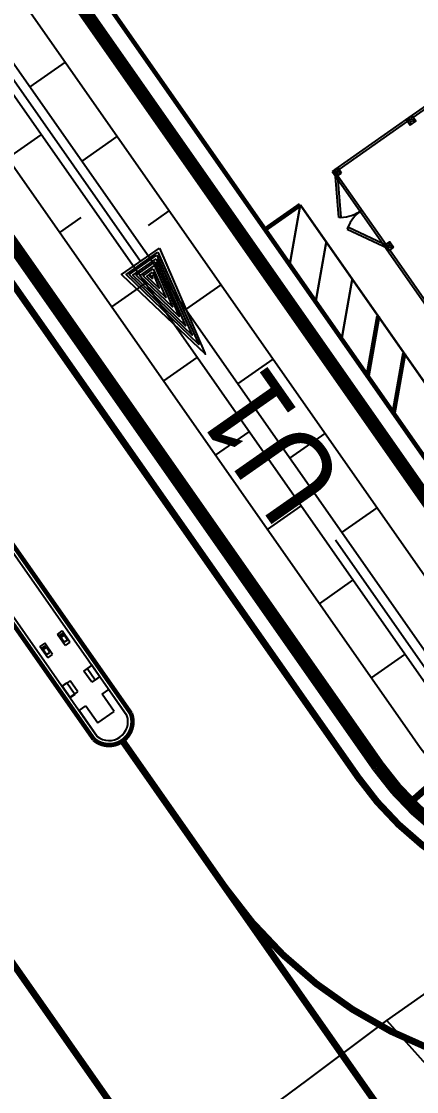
# Model space of a CAD drawing. Header units: millimetres. Extents: x 152904052 to 153933663, y 538271515 to 539240469.
# Drawn here: x 153435995 to 153444720, y 538547821 to 538571438 of the extents above; entities that cross this region are included whole.
import ezdxf
from ezdxf.enums import TextEntityAlignment as Align

# ---------------------------------------------------------------- set-up
doc = ezdxf.new("R2010")
doc.units = ezdxf.units.MM
doc.layers.add('FENC', color=7, linetype='Continuous')
doc.layers.add('SCHM', color=9, linetype='Continuous')
doc.styles.add('IIAC FONT', font='Gulim.ttf')

msp = doc.modelspace()

# ---------------------------------------------------------------- linework, layer by layer
at = {"layer": 'FENC', "color": 8}
for p, q in [((153444556.5, 538569318), (153446194.8, 538570465.2)), ((153444645.9, 538569319.6), (153446161.3, 538570380.7)), ((153442918.2, 538568170.9), (153444556.5, 538569318)), ((153443007.6, 538568172.4), (153444523, 538569233.5)), ((153444556.5, 538569318), (153444494.3, 538569274.5)), ((153444494.3, 538569274.5), (153444580.4, 538569151.6)), ((153442978.9, 538568213.4), (153442856, 538568127.3)), ((153443064.9, 538568090.5), (153442978.9, 538568213.4)), ((153442918.2, 538568170.9), (153442856, 538568127.3)), ((153442856, 538568127.3), (153442942.1, 538568004.5)), ((153442856, 538568127.3), (153442942.1, 538568004.5)), ((153442899.1, 538568065.9), (153444046.2, 538566427.6)), ((153442918.6, 538568100.5), (153442962.6, 538568104.3)), ((153443005.3, 538567109.3), (153442918.6, 538568100.5)), ((153442942.1, 538568004.5), (153443064.9, 538568090.5)), ((153442962.6, 538568104.3), (153443049.3, 538567113.1)), ((153442983, 538568033.2), (153444044.1, 538566517.7)), ((153443049.3, 538567113.1), (153443005.3, 538567109.3)), ((153443202.3, 538566894.7), (153443183.6, 538566854.6)), ((153443183.6, 538566854.6), (153444085.3, 538566434.1)), ((153444104, 538566474.2), (153443202.3, 538566894.7)), ((153444063.9, 538566531.6), (153444126.1, 538566575.1)), ((153444126.1, 538566575.1), (153444212.1, 538566452.2)), ((153444046.2, 538566427.6), (153445193.4, 538564789.3)), ((153444085.3, 538566434.1), (153444104, 538566474.2)), ((153444130.2, 538566394.8), (153445191.3, 538564879.4))]:
    msp.add_line(p, q, dxfattribs=at)
for points in [[(153444580.4, 538569151.6), (153444703.3, 538569237.7), (153444617.2, 538569360.5), (153444494.3, 538569274.5)], [(153444212.1, 538566452.2), (153444089.2, 538566366.2), (153444003.2, 538566489), (153444126.1, 538566575.1)]]:
    msp.add_lwpolyline(points, close=True, dxfattribs=at)
for centre, radius in [((153444531.8, 538569267.9), 9.49), ((153444598.8, 538569256.1), 30), ((153444598.8, 538569256.1), 30), ((153444587, 538569189.1), 9.49), ((153444610.6, 538569323.1), 9.49), ((153444665.8, 538569244.3), 9.49), ((153442893.5, 538568120.7), 9.49), ((153442960.5, 538568108.9), 30), ((153442960.5, 538568108.9), 30), ((153442948.7, 538568041.9), 9.49), ((153442972.3, 538568175.9), 9.49), ((153443027.5, 538568097.1), 9.49), ((153444040.6, 538566482.4), 9.49), ((153444107.6, 538566470.6), 30), ((153444107.6, 538566470.6), 30), ((153444095.8, 538566403.6), 9.49), ((153444119.5, 538566537.6), 9.49), ((153444174.6, 538566458.8), 9.49)]:
    msp.add_circle(centre, radius, dxfattribs=at)
for centre, start, end in [((153443009.4, 538567972), 272.66453, 304.55925), ((153443995.7, 538566563.4), 125.44075, 157.33548)]:
    msp.add_arc(centre, 859.8, start, end, dxfattribs=at)
at = {"layer": 'SCHM'}
for p, q in [((153445893.2, 538556118.7), (153426530.2, 538583771.9)), ((153445565.5, 538555889.3), (153426202.5, 538583542.5)), ((153436957.4, 538570536.6), (153436179.2, 538569991.7)), ((153435694.5, 538568418), (153436431.5, 538568934)), ((153438104.6, 538568898.3), (153437326.4, 538568353.4)), ((153436841.7, 538566779.7), (153437316.8, 538567112.4)), ((153439251.7, 538567260), (153438790.2, 538566936.8)), ((153437988.8, 538565141.4), (153438725.8, 538565657.4)), ((153440398.9, 538565621.7), (153439620.7, 538565076.8)), ((153439136, 538563503.1), (153439872.9, 538564019.1)), ((153441546, 538563983.3), (153440767.8, 538563438.5)), ((153440283.1, 538561864.8), (153441020.1, 538562380.8)), ((153442693.2, 538562345), (153441915, 538561800.1)), ((153441430.3, 538560226.5), (153442167.3, 538560742.5)), ((153443840.3, 538560706.7), (153443062.1, 538560161.8)), ((153442577.5, 538558588.2), (153443314.4, 538559104.2)), ((153436789.5, 538557911.7), (153436895.3, 538557985.8)), ((153436961.5, 538557665.9), (153436789.5, 538557911.7)), ((153436908.7, 538557932.1), (153436839.1, 538557883.3)), ((153436903.1, 538557866), (153436839.1, 538557883.3)), ((153436937.9, 538557890.4), (153436868.3, 538557841.6)), ((153436941.2, 538557737.5), (153436868.3, 538557841.6)), ((153437067.4, 538557740.1), (153436895.3, 538557985.8)), ((153436903.1, 538557866), (153436908.7, 538557932.1)), ((153437010.8, 538557786.2), (153436937.9, 538557890.4)), ((153436509.7, 538557715.8), (153436403.8, 538557641.7)), ((153436575.9, 538557395.9), (153436403.8, 538557641.7)), ((153436449.7, 538557610.7), (153436519.4, 538557659.5)), ((153436513.8, 538557593.4), (153436449.7, 538557610.7)), ((153436478.9, 538557569), (153436548.6, 538557617.8)), ((153436681.8, 538557470), (153436509.7, 538557715.8)), ((153436513.8, 538557593.4), (153436519.4, 538557659.5)), ((153436621.5, 538557513.7), (153436548.6, 538557617.8)), ((153437010.8, 538557786.2), (153436941.2, 538557737.5)), ((153437067.4, 538557740.1), (153436961.5, 538557665.9)), ((153436551.9, 538557464.9), (153436478.9, 538557569)), ((153436551.9, 538557464.9), (153436621.5, 538557513.7)), ((153436575.9, 538557395.9), (153436681.8, 538557470)), ((153443724.6, 538556949.9), (153444461.6, 538557465.9)), ((153437376.7, 538557102.1), (153437550.8, 538557224)), ((153437548, 538557228.1), (153437445.6, 538557156.4)), ((153437623.4, 538556902.5), (153437445.6, 538557156.4)), ((153437725.8, 538556974.2), (153437548, 538557228.1)), ((153437069.6, 538556887), (153436895.5, 538556765.2)), ((153437241.6, 538556641.3), (153437069.6, 538556887)), ((153437548.8, 538556856.4), (153437376.7, 538557102.1)), ((153437722.9, 538556978.3), (153437548.8, 538556856.4)), ((153437623.4, 538556902.5), (153437725.8, 538556974.2)), ((153436892.6, 538556769.3), (153436995, 538556840.9)), ((153437070.4, 538556515.3), (153436892.6, 538556769.3)), ((153437172.8, 538556587), (153436995, 538556840.9)), ((153437067.6, 538556519.4), (153437241.6, 538556641.3)), ((153437776.2, 538556588.3), (153437923.6, 538556691.6)), ((153437923.6, 538556691.6), (153438325.1, 538556118.2)), ((153437172.8, 538556587), (153437070.4, 538556515.3)), ((153438040, 538556211.5), (153437776.2, 538556588.3)), ((153437268.3, 538556232.7), (153437415.8, 538556335.9)), ((153437669.8, 538555659.3), (153437268.3, 538556232.7)), ((153437415.8, 538556335.9), (153437679.6, 538555959.1)), ((153437679.6, 538555959.1), (153438040, 538556211.5))]:
    msp.add_line(p, q, dxfattribs=at)
for points, const_width in [([(153516377.8, 538737720.2), (153499645.1, 538637137.3), (153487684.3, 538628762.3), (153506386.8, 538602052.4), (153445810.6, 538559636.4), (153427681.5, 538585527.4, 0.4141458), (153426288.9, 538585772.8), (153424446.1, 538584482.4, 0.4142136), (153424200.5, 538583089.7), (153443870.2, 538554998.6, 0.4088796), (153452912.1, 538553398.1), (153485721, 538576279.9), (153508667.6, 538588016.3)], 300), ([(153443428.6, 538554757.1, 0.4111623), (153453191.1, 538552983.2)], 150)]:
    msp.add_lwpolyline(points, format="xyb", dxfattribs=dict(at, const_width=const_width))
for points, const_width in [([(153427234.7, 538587037.1), (153445933.3, 538560332.8)], 100), ([(153443460.6, 538554711.8), (153422930.6, 538584031.7)], 150), ([(153442151.6, 538567389.9), (153441373.4, 538566845)], 100), ([(153442151.6, 538567389.9), (153441918.3, 538566066.8)], 50), ([(153442151.6, 538567389.9), (153446711.5, 538560877.7)], 50), ([(153442725.2, 538566570.8), (153442491.9, 538565247.7)], 50), ([(153443298.8, 538565751.6), (153443065.5, 538564428.5)], 50), ([(153443872.3, 538564932.5), (153443639, 538563609.4)], 100), ([(153444445.9, 538564113.3), (153444212.6, 538562790.2)], 100), ([(153438226.9, 538555561.1), (153440717.1, 538552004.7)], 150), ([(153434287, 538552818.8), (153442271.8, 538541415.2)], 150)]:
    msp.add_lwpolyline(points, dxfattribs=dict(at, const_width=const_width))
for points in [[(153445450.3, 538558407.5), (153427152.3, 538584539.8)], [(153425309.4, 538583249.4), (153444629.2, 538555657.9)], [(153433463.2, 538573515.1), (153438623.9, 538566144.9)], [(153442926.5, 538560000.2), (153445724.3, 538556004.5)]]:
    msp.add_lwpolyline(points, dxfattribs=at)
for points, const_width in [([(153428476.4, 538570357.9, 0.7729917), (153427657.3, 538569784.3), (153437595.7, 538555590.9, 0.7729917), (153438414.8, 538556164.5)], 100), ([(153454399.6, 538549865.9), (153446212.7, 538544156.2), (153440487.7, 538552332.4, 0.4136664)], 150)]:
    msp.add_lwpolyline(points, format="xyb", close=True, dxfattribs=dict(at, const_width=const_width))
msp.add_lwpolyline([(153428402.3, 538570289.5, 0.75), (153427747, 538569830.6), (153437669.8, 538555659.3, 0.75), (153438325.1, 538556118.2)], format="xyb", close=True, dxfattribs=at)
for points in [[(153439040.3, 538566436.4), (153440046.4, 538564113.4), (153440058.1, 538564096.6), (153438219.3, 538565836.5), (153438207.6, 538565853.3), (153439040.3, 538566436.4)], [(153439009.4, 538566344.7), (153439912.3, 538564304.8), (153438304.3, 538565851), (153439009.4, 538566344.7)], [(153438982.6, 538566275.9), (153439766.6, 538564513), (153438374.8, 538565850.3), (153438982.6, 538566275.9)], [(153438968.5, 538566196), (153439620.8, 538564721.2), (153438458.1, 538565838.6), (153438968.5, 538566196)], [(153438945, 538566129.5), (153439475, 538564929.4), (153438528.6, 538565837.9), (153438945, 538566129.5)], [(153438930.9, 538566049.5), (153439329.3, 538565137.5), (153438608.5, 538565823.8), (153438930.9, 538566049.5)], [(153438904, 538565980.7), (153439183.5, 538565345.7), (153438682.4, 538565825.5), (153438904, 538565980.7)], [(153438889.9, 538565900.8), (153439037.7, 538565553.9), (153438762.3, 538565811.4), (153438889.9, 538565900.8)], [(153438864.1, 538565837.6), (153438892, 538565762.1), (153438830.5, 538565814.1), (153438864.1, 538565837.6)]]:
    msp.add_lwpolyline(points, close=True, dxfattribs=at)
at = {"layer": 'SCHM', "ltscale": 15, "const_width": 150, "flags": 128}
msp.add_lwpolyline([(153444559.1, 538554182.2), (153445882.1, 538555350.3)], dxfattribs=at)
at = {"layer": 'SCHM'}
for points in [[(153446761.6, 538545668.5, 0), (153446233.6, 538546960.5, 0), (153444062.6, 538549391.5, 0), (153448888.5, 538552779.5, 0), (153450393.5, 538550620.5, 0), (153452911.5, 538549925.5, 0)], [(153326825.6, 538485228.4, 0), (153328917.6, 538488822.4, 0), (153331809.6, 538492146.4, 0), (153337230.6, 538495816.4, 0), (153341118.6, 538497626.4, 0), (153345478.6, 538498944.4, 0), (153350252.6, 538499845.4, 0), (153354843.6, 538500176.4, 0), (153359782.6, 538500003.4, 0), (153365485.6, 538498030.4, 0), (153370822.6, 538499099.4, 0), (153378372.6, 538503589.4, 0), (153380707.6, 538505324.4, 0), (153410198.6, 538526449.5, 0), (153425647.6, 538535748.5, 0), (153442328.6, 538548086.5, 0), (153444062.6, 538549391.5, 0)]]:
    msp.add_polyline3d(points, dxfattribs=at)
msp.add_arc((153449587.3, 538558903.3), 5925.8, 213.20675, 301.83802, dxfattribs=at)

# ---------------------------------------------------------------- texts
at = {"layer": 'SCHM', "ltscale": 10, "style": 'IIAC FONT'}
msp.add_text('U1', height=1918.79, rotation=125, dxfattribs=at).set_placement((153441492.3, 538562048.4), align=Align.MIDDLE_CENTER)

doc.saveas('drawing.dxf')
